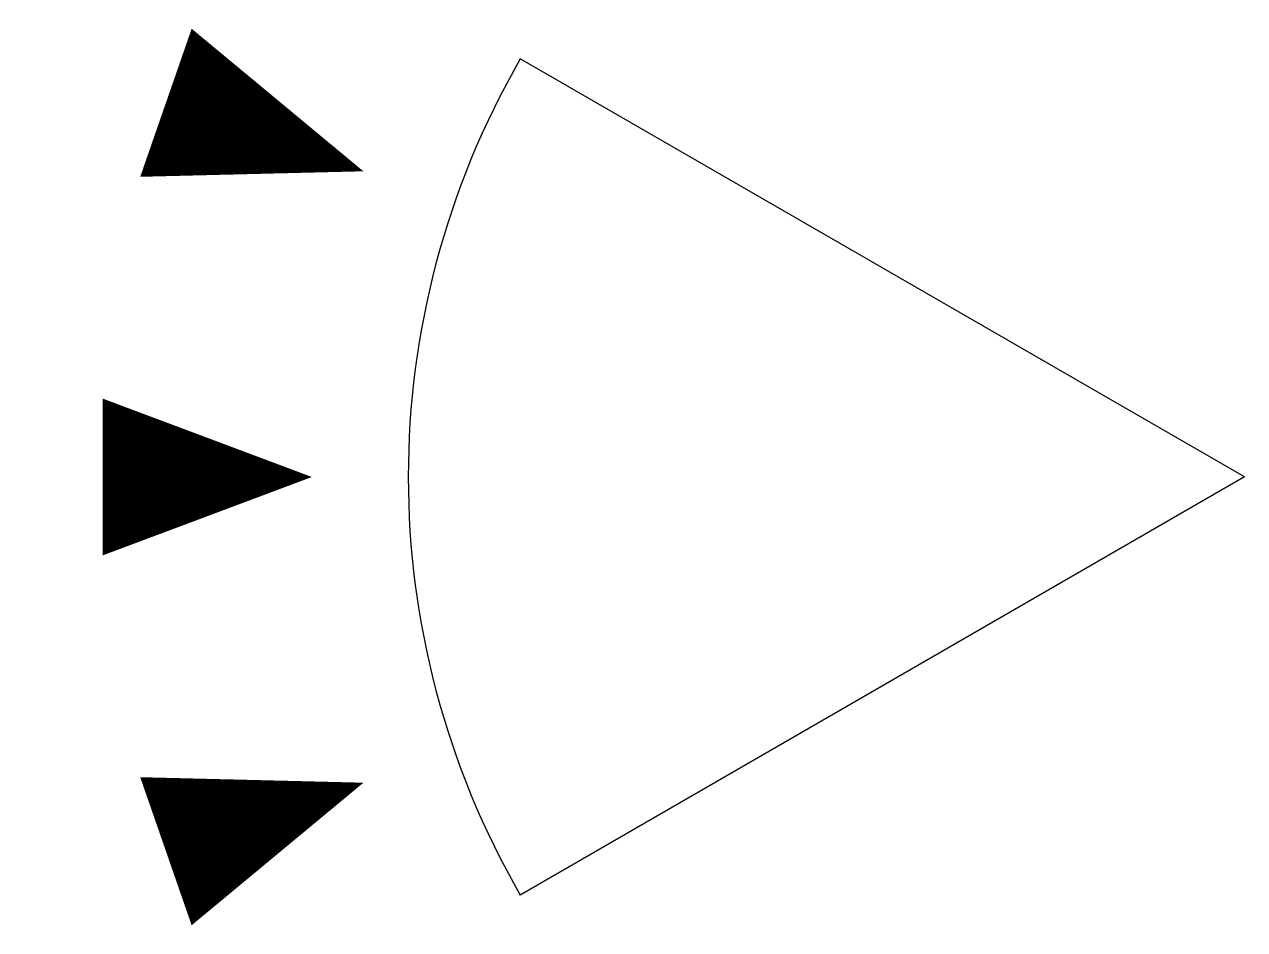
# Model space of a CAD drawing. Header units: millimetres. Extents: x -5.84 to 0, y -2.17 to 2.17.
import ezdxf

# ---------------------------------------------------------------- set-up
doc = ezdxf.new("R2010")
doc.units = ezdxf.units.MM

msp = doc.modelspace()

# ---------------------------------------------------------------- linework, layer by layer
at = {"linetype": 'Continuous', "transparency": 33554687}
for q in [(-3.4641, 2), (-3.4641, -2)]:
    msp.add_line((0, 0), q, dxfattribs=at)
for points in [[(-4.2142, 1.4627, 0, 0.75, 0), (-5.1589, 1.7906, 0.75, 0.75, 0)], [(-4.4608, 0, 0, 0.75, 0), (-5.4608, 0, 0.75, 0.75, 0)], [(-4.2142, -1.4627, 0, 0.75, 0), (-5.1589, -1.7906, 0.75, 0.75, 0)]]:
    msp.add_lwpolyline(points, format="xyseb", dxfattribs=at)
msp.add_arc((0, 0), 4, 150, 210, dxfattribs=at)

doc.saveas('drawing.dxf')
